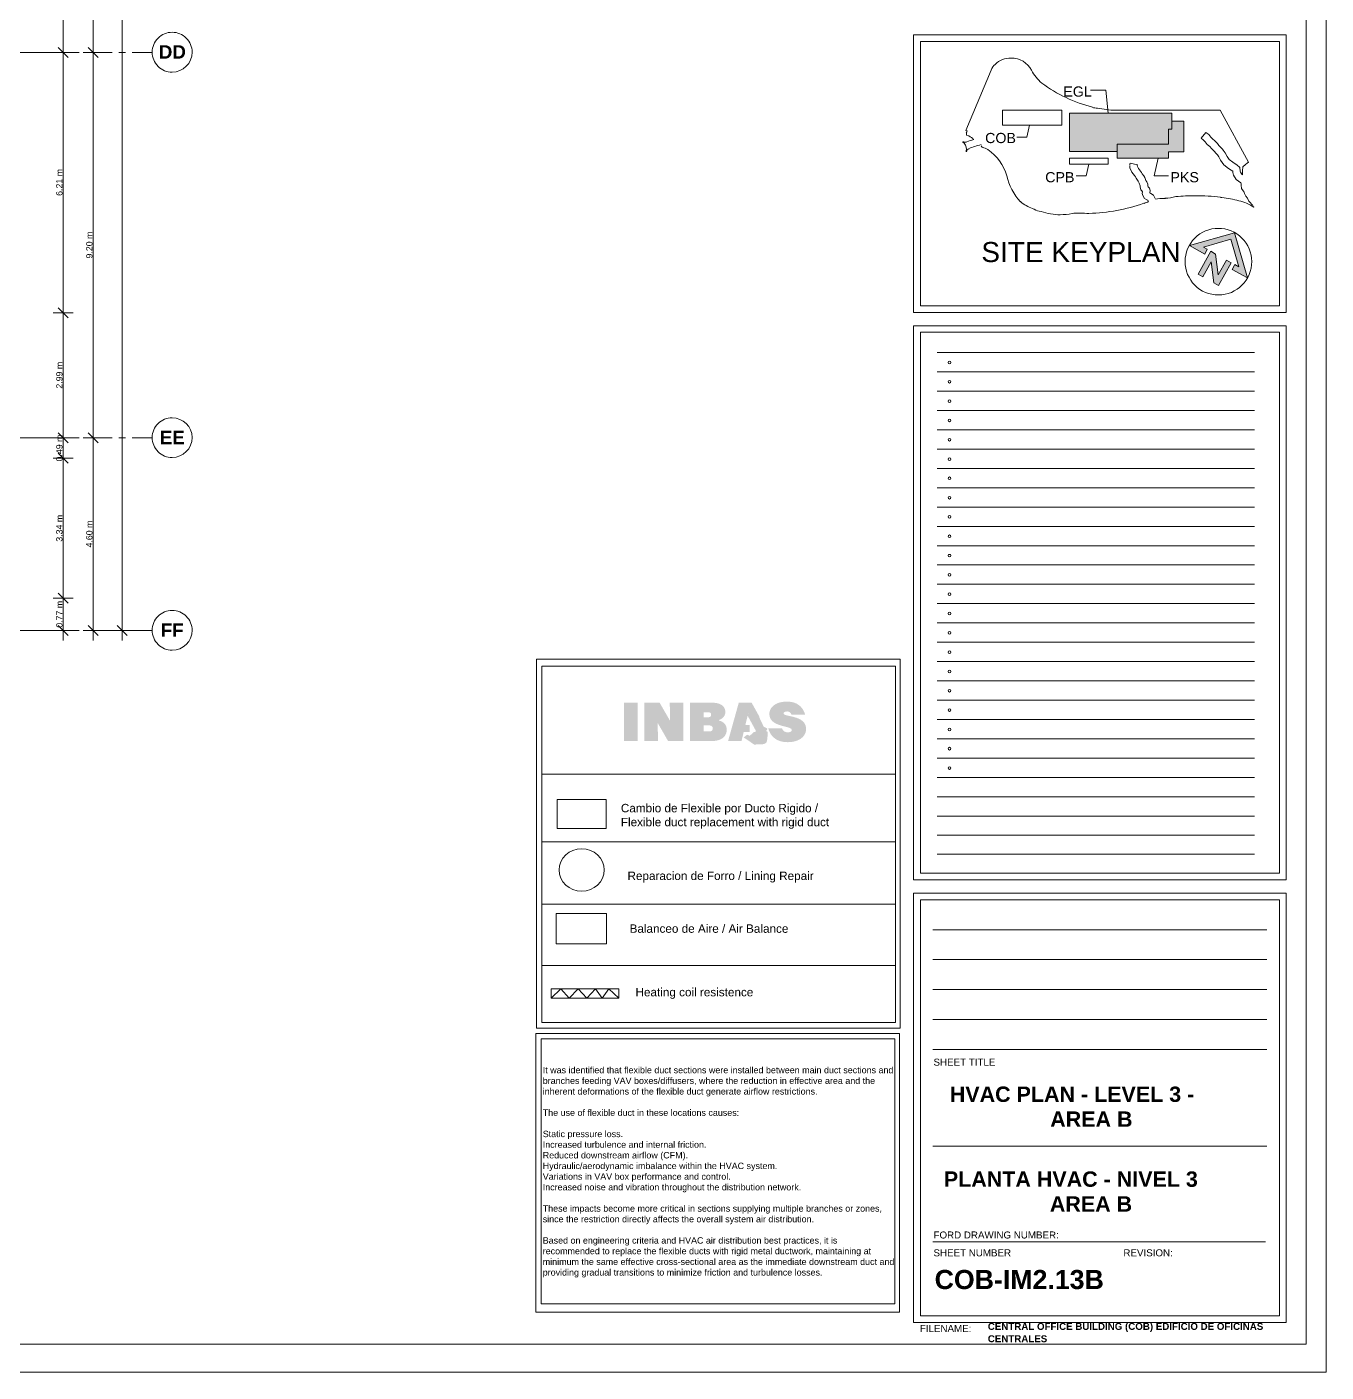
# Model space of a CAD drawing. Header units: metres. Extents: x -2 to 237, y -8 to 52.
# Drawn here: x 56.88 to 87.88, y -7.84 to 24.26 of the extents above; entities that cross this region are included whole.
import ezdxf

# ---------------------------------------------------------------- set-up
doc = ezdxf.new("R2010")
doc.units = ezdxf.units.M
for name, color, linetype, lineweight in [('HVAC - Ductos', 5, 'Continuous', 0), ('M-HVAC-DUCT', 7, 'Continuous', 5), ('PDF2_Text', 7, 'Continuous', 0), ('PDF4_Text', 7, 'Continuous', 0), ('pie de plano', 7, 'Continuous', 0)]:
    doc.layers.add(name, color=color, linetype=linetype, lineweight=lineweight)
doc.layers.add('PDF4_Geometry', color=7, linetype='Continuous', lineweight=0, true_color=0xaaaaaa)
doc.layers.add('PDF_Geometry', color=7, linetype='Continuous', lineweight=0, true_color=0xaaaaaa)
doc.styles.add('PDF Helvetica', font='')
doc.styles.add('PDF Helvetica Bold', font='')
doc.styles.get('PDF Helvetica').set_extended_font_data('Helvetica')
doc.styles.get('PDF Helvetica Bold').set_extended_font_data('Helvetica', bold=True)

# ---------------------------------------------------------------- blocks, each defined once
blk = doc.blocks.new('logo')
at = {"true_color": 0x201f1f}
h = blk.add_hatch(color=250, dxfattribs=at)
h.dxf.hatch_style = 1
h.paths.add_polyline_path([(396.78, 239.97), (396.78, 230.49), (423.31, 230.49), (423.31, 239.97)])
h.paths.add_polyline_path([(410.82, 253.81), (423.31, 261.01), (423.31, 271.62), (396.78, 271.62), (396.78, 262.16), (409.28, 262.34), (396.78, 255.14), (396.78, 244.52), (423.31, 244.52), (423.31, 253.99)])
h.paths.add_polyline_path([(423.31, 276.16), (423.31, 285.64), (423.31, 291.31), (423.31, 291.44), (423.3, 291.75), (423.28, 292.26), (423.26, 292.61), (423.22, 293.02), (423.08, 294.12), (423, 294.51), (422.96, 294.72), (422.89, 295.03), (422.77, 295.49), (422.67, 295.84), (422.55, 296.2), (422.44, 296.52), (422.33, 296.81), (422.2, 297.09), (422.06, 297.39), (421.9, 297.7), (421.78, 297.93), (421.59, 298.23), (421.47, 298.42), (421.39, 298.54), (421.3, 298.68), (421.17, 298.83), (421.02, 299.02), (420.74, 299.35), (420.62, 299.47), (420.42, 299.67), (420.08, 299.97), (419.97, 300.06), (419.71, 300.26), (419.49, 300.41), (419.1, 300.65), (418.83, 300.79), (418.63, 300.89), (418.36, 301.02), (418, 301.15), (417.45, 301.32), (417.19, 301.38), (416.83, 301.46), (415.97, 301.54), (415.61, 301.55), (415.33, 301.55), (414.93, 301.53), (414.55, 301.49), (414.1, 301.42), (413.69, 301.32), (413.28, 301.2), (412.85, 301.04), (412.54, 300.89), (412.24, 300.74), (411.83, 300.48), (411.49, 300.23), (411.23, 300), (410.94, 299.72), (410.66, 299.42), (410.39, 299.08), (410.13, 298.71), (409.9, 298.33), (409.64, 297.82), (409.37, 297.17), (409.1, 296.25), (408.73, 296.25), (408.66, 296.43), (408.55, 296.7), (408.43, 296.96), (408.34, 297.16), (408.23, 297.36), (408.1, 297.59), (408, 297.76), (407.9, 297.92), (407.81, 298.05), (407.66, 298.26), (407.57, 298.38), (407.48, 298.5), (407.21, 298.81), (407.08, 298.95), (406.89, 299.14), (406.77, 299.25), (406.65, 299.36), (406.53, 299.46), (406.34, 299.59), (406.2, 299.69), (406, 299.83), (405.83, 299.93), (405.65, 300.02), (405.46, 300.12), (405.29, 300.2), (405.08, 300.28), (404.93, 300.33), (404.59, 300.43), (404.35, 300.49), (404.1, 300.54), (403.9, 300.56), (403.59, 300.59), (403.33, 300.6), (403.07, 300.6), (402.85, 300.59), (402.61, 300.57), (402.37, 300.54), (402.15, 300.51), (401.96, 300.48), (401.74, 300.43), (401.55, 300.38), (401.21, 300.27), (400.97, 300.18), (400.73, 300.07), (400.56, 299.99), (400.38, 299.9), (399.99, 299.67), (399.57, 299.36), (399.11, 298.94), (398.97, 298.8), (398.85, 298.66), (398.66, 298.43), (398.52, 298.26), (398.41, 298.1), (398.23, 297.82), (398.13, 297.66), (397.88, 297.2), (397.78, 296.99), (397.68, 296.76), (397.47, 296.24), (397.38, 295.96), (397.31, 295.74), (397.14, 295.1), (397.06, 294.74), (396.96, 294.17), (396.89, 293.64), (396.85, 293.22), (396.81, 292.73), (396.79, 292.36), (396.78, 291.73), (396.78, 285.64), (396.78, 276.16)])
h.paths.add_polyline_path([(406.83, 285.64), (403.41, 285.64), (403.41, 288.79), (403.43, 289.09), (403.46, 289.33), (403.5, 289.59), (403.55, 289.75), (403.61, 289.9), (403.67, 290.04), (403.8, 290.23), (403.91, 290.36), (404.06, 290.49), (404.3, 290.61), (404.53, 290.69), (404.78, 290.74), (405.08, 290.75), (405.37, 290.75), (405.65, 290.71), (405.84, 290.65), (406.07, 290.55), (406.23, 290.44), (406.36, 290.32), (406.42, 290.24), (406.48, 290.18), (406.62, 289.93), (406.71, 289.7), (406.78, 289.36), (406.83, 288.98)], flags=16)
h.paths.add_polyline_path([(412.52, 285.64), (412.52, 289.65), (412.54, 290.03), (412.6, 290.35), (412.68, 290.6), (412.74, 290.79), (412.82, 290.95), (412.91, 291.1), (413.02, 291.26), (413.18, 291.44), (413.43, 291.6), (413.61, 291.7), (413.91, 291.82), (414.1, 291.85), (414.32, 291.89), (414.84, 291.89), (415.12, 291.84), (415.43, 291.77), (415.58, 291.7), (415.69, 291.67), (415.75, 291.62), (415.89, 291.53), (416.05, 291.39), (416.22, 291.21), (416.43, 290.86), (416.49, 290.7), (416.56, 290.46), (416.65, 289.99), (416.68, 289.63), (416.68, 285.64)], flags=16)
h.paths.add_polyline_path([(396.78, 318.2), (396.78, 309.9), (423.31, 302.5), (423.31, 311.79), (417.1, 313.29), (417.1, 317.43), (412.3, 317.43), (412.3, 314.45)])
h.paths.add_polyline_path([(404.95, 341.54), (404.82, 341.33), (404.71, 341.2), (404.56, 341.07), (404.45, 341), (404.37, 340.98), (404.24, 340.93), (404.05, 340.94), (403.85, 340.99), (403.7, 341.06), (403.56, 341.15), (403.44, 341.26), (403.31, 341.41), (403.18, 341.62), (403.07, 341.85), (403.01, 342.05), (402.96, 342.23), (402.92, 342.43), (402.88, 342.69), (402.86, 342.94), (402.84, 343.17), (402.84, 343.56), (402.86, 343.8), (402.89, 344.04), (402.94, 344.26), (403, 344.49), (403.08, 344.69), (403.15, 344.84), (403.24, 345), (403.35, 345.17), (403.49, 345.35), (403.61, 345.48), (403.77, 345.63), (403.92, 345.76), (404.07, 345.86), (404.24, 345.96), (404.5, 346.1), (404.76, 346.18), (404.93, 346.25), (404.93, 355.7), (404.77, 355.69), (404.53, 355.63), (404.24, 355.56), (403.96, 355.46), (403.72, 355.38), (403.46, 355.29), (403.1, 355.14), (402.78, 354.99), (402.51, 354.86), (402, 354.6), (401.76, 354.46), (401.58, 354.35), (401.45, 354.27), (401.26, 354.15), (401.05, 354.02), (400.8, 353.84), (400.6, 353.68), (400.39, 353.52), (400.09, 353.27), (399.83, 353.04), (399.48, 352.71), (399.31, 352.53), (399.12, 352.32), (398.96, 352.15), (398.82, 351.98), (398.6, 351.72), (398.36, 351.39), (398.22, 351.19), (398.01, 350.88), (397.85, 350.61), (397.75, 350.45), (397.58, 350.14), (397.39, 349.78), (397.23, 349.42), (397.09, 349.1), (396.89, 348.58), (396.72, 348.11), (396.6, 347.69), (396.52, 347.4), (396.44, 347.07), (396.36, 346.71), (396.23, 346.04), (396.15, 345.46), (396.11, 345.13), (396.06, 344.68), (396.05, 344.36), (396.03, 344.03), (396.02, 343.05), (396.02, 342.55), (396.03, 342.23), (396.07, 341.64), (396.11, 341.15), (396.19, 340.5), (396.29, 339.79), (396.41, 339.17), (396.52, 338.72), (396.58, 338.48), (396.64, 338.25), (396.74, 337.89), (396.93, 337.34), (397.05, 337.01), (397.23, 336.56), (397.48, 336.01), (397.96, 335.14), (398.1, 334.91), (398.28, 334.62), (398.55, 334.25), (398.94, 333.76), (399.39, 333.27), (399.99, 332.72), (400.52, 332.31), (400.85, 332.1), (401.2, 331.9), (401.54, 331.73), (401.95, 331.54), (402.25, 331.44), (402.73, 331.28), (403.09, 331.2), (403.74, 331.1), (404.1, 331.07), (404.76, 331.08), (405.3, 331.12), (405.72, 331.18), (406.08, 331.25), (406.37, 331.32), (406.62, 331.39), (406.87, 331.46), (407.11, 331.55), (407.43, 331.69), (407.67, 331.79), (407.93, 331.93), (408.13, 332.06), (408.28, 332.15), (408.49, 332.28), (408.68, 332.43), (408.85, 332.56), (409.02, 332.7), (409.18, 332.84), (409.43, 333.08), (409.59, 333.26), (409.82, 333.5), (410.04, 333.76), (410.13, 333.87), (410.2, 333.97), (410.29, 334.09), (410.41, 334.27), (410.52, 334.43), (410.64, 334.61), (410.76, 334.81), (410.98, 335.19), (411.15, 335.49), (411.34, 335.86), (411.42, 336.03), (411.56, 336.35), (411.64, 336.54), (411.79, 336.89), (411.86, 337.09), (411.95, 337.3), (412.05, 337.58), (412.13, 337.81), (412.26, 338.18), (412.57, 339.16), (412.86, 340.21), (412.99, 340.68), (413.14, 341.32), (413.27, 341.83), (413.38, 342.26), (413.53, 342.83), (413.7, 343.44), (413.92, 344.22), (414.04, 344.62), (414.19, 345.02), (414.32, 345.31), (414.48, 345.63), (414.63, 345.89), (414.8, 346.11), (414.96, 346.3), (415.18, 346.45), (415.38, 346.55), (415.55, 346.59), (415.75, 346.61), (415.98, 346.6), (416.15, 346.53), (416.33, 346.44), (416.52, 346.3), (416.66, 346.14), (416.78, 345.96), (416.89, 345.74), (417.01, 345.45), (417.1, 345.13), (417.17, 344.77), (417.2, 344.48), (417.23, 344.22), (417.23, 343.87), (417.23, 343.46), (417.2, 343.07), (417.14, 342.71), (417.06, 342.37), (416.97, 342.11), (416.87, 341.88), (416.79, 341.71), (416.63, 341.42), (416.42, 341.13), (416.26, 340.93), (416.14, 340.79), (416.02, 340.68), (415.95, 340.62), (415.74, 340.44), (415.53, 340.29), (415.33, 340.18), (415.15, 340.08), (414.98, 340), (414.87, 339.95), (414.69, 339.88), (414.55, 339.84), (414.4, 339.8), (414.4, 330.34), (414.69, 330.38), (414.93, 330.43), (415.3, 330.54), (415.51, 330.6), (415.74, 330.68), (416.29, 330.89), (416.82, 331.11), (417.19, 331.29), (417.75, 331.59), (418.07, 331.78), (418.38, 331.96), (418.75, 332.21), (419.04, 332.42), (419.39, 332.68), (419.59, 332.84), (420.02, 333.23), (420.35, 333.55), (420.54, 333.74), (420.83, 334.04), (421.16, 334.44), (421.55, 334.95), (421.69, 335.15), (421.79, 335.29), (421.98, 335.57), (422.08, 335.74), (422.27, 336.06), (422.43, 336.34), (422.55, 336.59), (422.7, 336.89), (422.85, 337.23), (422.96, 337.51), (423.06, 337.76), (423.18, 338.09), (423.38, 338.69), (423.46, 338.93), (423.59, 339.44), (423.69, 339.89), (423.8, 340.46), (423.87, 340.91), (423.94, 341.39), (424.02, 342.23), (424.07, 343.07), (424.08, 343.83), (424.07, 344.57), (424.03, 345.22), (423.99, 345.8), (423.96, 346.07), (423.87, 346.83), (423.75, 347.53), (423.64, 348.05), (423.54, 348.49), (423.41, 348.99), (423.29, 349.39), (423.14, 349.83), (423.04, 350.12), (422.94, 350.39), (422.84, 350.64), (422.63, 351.09), (422.51, 351.34), (422.4, 351.55), (422.32, 351.7), (422.24, 351.85), (422.12, 352.07), (422.06, 352.17), (421.99, 352.28), (421.89, 352.44), (421.81, 352.56), (421.71, 352.71), (421.61, 352.85), (421.5, 352.99), (421.4, 353.13), (421.27, 353.29), (421.19, 353.4), (420.9, 353.73), (420.81, 353.84), (420.67, 353.98), (420.48, 354.16), (420.12, 354.5), (419.94, 354.65), (419.79, 354.77), (419.6, 354.91), (419.31, 355.12), (419.04, 355.3), (418.82, 355.43), (418.53, 355.59), (418.26, 355.73), (418.03, 355.84), (417.82, 355.92), (417.41, 356.08), (417.09, 356.18), (416.82, 356.25), (416.58, 356.31), (416.27, 356.37), (415.99, 356.41), (415.66, 356.44), (415.35, 356.47), (414.78, 356.48), (414.3, 356.45), (413.83, 356.4), (413.6, 356.38), (413.37, 356.33), (413.15, 356.28), (412.91, 356.23), (412.64, 356.15), (412.32, 356.04), (412.07, 355.94), (411.81, 355.82), (411.56, 355.7), (411.29, 355.55), (411.09, 355.42), (410.75, 355.21), (410.56, 355.06), (410.4, 354.93), (410.08, 354.65), (409.79, 354.37), (409.22, 353.71), (408.93, 353.32), (408.52, 352.69), (408.25, 352.21), (408.06, 351.86), (407.74, 351.17), (407.52, 350.62), (407.21, 349.79), (407, 349.13), (406.81, 348.52), (406.68, 348.04), (406.53, 347.49), (406.41, 346.95), (406.23, 346.18), (406.05, 345.38), (405.88, 344.64), (405.61, 343.44), (405.43, 342.77), (405.3, 342.36), (405.13, 341.89)])
at = {"true_color": 0xf58820}
h = blk.add_hatch(color=30, dxfattribs=at)
h.dxf.hatch_style = 1
h.paths.add_polyline_path([(396.78, 318.79), (396.78, 318.2), (405.73, 316.04), (416.2, 321.73), (416.32, 321.63), (416.42, 321.58), (416.56, 321.52), (416.74, 321.46), (416.89, 321.43), (417.02, 321.43), (417.03, 320.31), (418.48, 318.87), (419.68, 317.37), (418.91, 315.71), (420.84, 313.28), (425.75, 320.64), (425.68, 322.09), (425.62, 323.31), (425.55, 324.6), (425.51, 325.59), (425.51, 326.26), (425.46, 326.72), (425.38, 327.19), (425.29, 327.51), (425.2, 327.77), (425.07, 328.04), (424.93, 328.27), (424.74, 328.53), (424.54, 328.75), (424.37, 328.89), (424.16, 329.04), (424, 329.13), (423.7, 329.26), (423.4, 329.35), (423.01, 329.44), (422.62, 329.5), (422.09, 329.58), (421.65, 329.64), (419.76, 329.83), (418.43, 329.9), (417.37, 329.95), (416.94, 329.95), (416.9, 329.9), (416.85, 329.82), (416.78, 329.68), (416.72, 329.54), (416.69, 329.4), (416.67, 329.21), (416.67, 329.01), (416.67, 328.85), (416.4, 328.87), (416.13, 328.89), (416.05, 329), (415.96, 329.11), (415.88, 329.19), (415.8, 329.27), (415.68, 329.35), (415.55, 329.44), (415.4, 329.5), (415.27, 329.54), (415.08, 329.56), (414.88, 329.56), (414.66, 329.52), (414.54, 329.49), (413.4, 327.17), (407.06, 324.18), (406.81, 324.19), (406.53, 324.22)])
blk = doc.blocks.new('heat')
at = {"layer": 'M-HVAC-DUCT', "color": 30, "lineweight": 9, "true_color": 0xf26722}
for p, q in [((169.574, 2.344), (169.802, 2.567)), ((169.802, 2.567), (170.002, 2.344)), ((170.002, 2.344), (170.215, 2.567)), ((170.215, 2.567), (170.424, 2.344)), ((170.424, 2.344), (170.633, 2.567)), ((170.633, 2.567), (170.788, 2.344)), ((170.788, 2.344), (170.949, 2.567)), ((170.949, 2.567), (171.186, 2.344))]:
    blk.add_line(p, q, dxfattribs=at)
blk.add_lwpolyline([(169.574, 2.567), (171.186, 2.567), (171.186, 2.344), (169.574, 2.344)], close=True, dxfattribs=at)

msp = doc.modelspace()

# ---------------------------------------------------------------- hatches: boundary and pattern name
at = {"lineweight": 0, "transparency": 33554559}
for points in [[(84.122, 21.82), (84.2, 21.82), (84.2, 22.2), (81.754, 22.2), (81.754, 21.284), (82.895, 21.284), (82.895, 21.458), (84.122, 21.458)], [(82.895, 21.123), (84.122, 21.123), (84.122, 21.275), (84.489, 21.275), (84.489, 22.012), (84.201, 22.012), (84.201, 21.82), (84.122, 21.82), (84.122, 21.458), (82.895, 21.458)]]:
    msp.add_hatch(color=256, dxfattribs=at).paths.add_polyline_path(points)
h = msp.add_hatch(color=256, dxfattribs=at)
h.paths.add_polyline_path([(85.699, 19.332), (85.699, 19.346), (85.681, 19.346), (85.662, 19.341), (85.648, 19.337), (85.63, 19.332), (85.617, 19.327), (85.598, 19.323), (85.584, 19.318), (85.566, 19.314), (85.552, 19.309), (85.534, 19.304), (85.52, 19.3), (85.502, 19.295), (85.488, 19.291), (85.469, 19.286), (85.456, 19.282), (85.438, 19.277), (85.424, 19.272), (85.405, 19.268), (85.392, 19.263), (85.374, 19.259), (85.36, 19.254), (85.341, 19.25), (85.328, 19.245), (85.309, 19.24), (85.295, 19.236), (85.277, 19.231), (85.264, 19.227), (85.245, 19.222), (85.231, 19.217), (85.213, 19.213), (85.199, 19.208), (85.181, 19.204), (85.167, 19.199), (85.149, 19.195), (85.135, 19.19), (85.117, 19.185), (85.103, 19.181), (85.085, 19.176), (85.071, 19.172), (85.053, 19.167), (85.039, 19.162), (85.021, 19.158), (85.007, 19.153), (84.988, 19.149), (84.975, 19.144), (84.957, 19.139), (84.943, 19.135), (84.924, 19.13), (84.911, 19.126), (84.892, 19.121), (84.879, 19.117), (84.86, 19.112), (84.846, 19.107), (84.828, 19.103), (84.814, 19.098), (84.796, 19.094), (84.782, 19.089), (84.764, 19.085), (84.75, 19.08), (84.732, 19.075), (84.718, 19.071), (84.7, 19.066), (84.686, 19.062), (84.668, 19.057), (84.654, 19.052), (84.617, 19.043), (84.654, 19.025), (84.659, 19.02), (84.686, 19.007), (84.691, 19.002), (84.727, 18.984), (84.732, 18.979), (84.759, 18.965), (84.764, 18.961), (84.801, 18.943), (84.805, 18.938), (84.833, 18.924), (84.837, 18.92), (84.874, 18.901), (84.879, 18.897), (84.906, 18.883), (84.911, 18.878), (84.947, 18.86), (84.952, 18.855), (84.988, 18.837), (84.988, 18.846), (85.044, 18.956), (85.039, 18.961), (85.002, 18.979), (84.998, 18.984), (84.952, 19.007), (84.97, 19.011), (84.984, 19.016), (85.002, 19.02), (85.016, 19.025), (85.034, 19.03), (85.048, 19.034), (85.067, 19.039), (85.08, 19.043), (85.098, 19.048), (85.112, 19.052), (85.131, 19.057), (85.144, 19.062), (85.163, 19.066), (85.177, 19.071), (85.195, 19.075), (85.208, 19.08), (85.227, 19.085), (85.241, 19.089), (85.259, 19.094), (85.272, 19.098), (85.291, 19.103), (85.305, 19.107), (85.323, 19.112), (85.337, 19.117), (85.355, 19.121), (85.369, 19.126), (85.387, 19.13), (85.401, 19.135), (85.419, 19.139), (85.433, 19.144), (85.451, 19.149), (85.465, 19.153), (85.484, 19.158), (85.497, 19.162), (85.515, 19.167), (85.529, 19.172), (85.548, 19.176), (85.561, 19.181), (85.579, 19.185), (85.594, 19.19), (85.612, 19.19), (85.612, 19.176), (85.617, 19.176), (85.617, 19.162), (85.621, 19.162), (85.621, 19.144), (85.625, 19.144), (85.625, 19.13), (85.63, 19.13), (85.63, 19.112), (85.635, 19.112), (85.635, 19.098), (85.639, 19.098), (85.639, 19.08), (85.644, 19.08), (85.644, 19.066), (85.648, 19.066), (85.648, 19.048), (85.653, 19.048), (85.653, 19.034), (85.658, 19.034), (85.658, 19.016), (85.662, 19.016), (85.662, 19.002), (85.666, 19.002), (85.666, 18.984), (85.671, 18.984), (85.671, 18.97), (85.676, 18.97), (85.676, 18.952), (85.681, 18.952), (85.681, 18.938), (85.685, 18.938), (85.685, 18.92), (85.689, 18.92), (85.689, 18.906), (85.694, 18.906), (85.694, 18.888), (85.699, 18.888), (85.699, 18.874), (85.704, 18.874), (85.704, 18.855), (85.708, 18.855), (85.708, 18.842), (85.712, 18.842), (85.712, 18.823), (85.717, 18.823), (85.717, 18.81), (85.722, 18.81), (85.722, 18.791), (85.727, 18.791), (85.727, 18.778), (85.731, 18.778), (85.731, 18.759), (85.735, 18.759), (85.735, 18.746), (85.74, 18.746), (85.74, 18.727), (85.745, 18.727), (85.745, 18.713), (85.749, 18.713), (85.749, 18.695), (85.753, 18.695), (85.753, 18.681), (85.758, 18.681), (85.758, 18.663), (85.763, 18.663), (85.763, 18.649), (85.768, 18.649), (85.768, 18.631), (85.772, 18.631), (85.772, 18.617), (85.776, 18.617), (85.776, 18.599), (85.781, 18.599), (85.781, 18.585), (85.786, 18.585), (85.786, 18.567), (85.791, 18.567), (85.791, 18.553), (85.795, 18.553), (85.791, 18.539), (85.791, 18.544), (85.763, 18.558), (85.758, 18.562), (85.731, 18.576), (85.727, 18.581), (85.708, 18.59), (85.699, 18.59), (85.694, 18.585), (85.671, 18.539), (85.666, 18.535), (85.639, 18.48), (85.635, 18.475), (85.681, 18.452), (85.685, 18.448), (85.722, 18.429), (85.727, 18.425), (85.772, 18.402), (85.776, 18.397), (85.814, 18.379), (85.818, 18.374), (85.863, 18.351), (85.868, 18.347), (85.905, 18.329), (85.909, 18.324), (85.955, 18.301), (85.96, 18.297), (85.996, 18.278), (86.001, 18.274), (86.001, 18.287), (85.996, 18.287), (85.996, 18.306), (85.992, 18.306), (85.992, 18.319), (85.988, 18.319), (85.988, 18.338), (85.983, 18.338), (85.983, 18.351), (85.978, 18.351), (85.978, 18.37), (85.973, 18.37), (85.973, 18.384), (85.969, 18.384), (85.969, 18.402), (85.965, 18.402), (85.965, 18.416), (85.96, 18.416), (85.96, 18.434), (85.955, 18.434), (85.955, 18.448), (85.95, 18.448), (85.95, 18.466), (85.946, 18.466), (85.946, 18.48), (85.942, 18.48), (85.942, 18.498), (85.937, 18.498), (85.937, 18.512), (85.932, 18.512), (85.932, 18.53), (85.928, 18.53), (85.928, 18.544), (85.923, 18.544), (85.923, 18.562), (85.919, 18.562), (85.919, 18.576), (85.914, 18.576), (85.914, 18.594), (85.909, 18.594), (85.909, 18.608), (85.905, 18.608), (85.905, 18.626), (85.901, 18.626), (85.901, 18.64), (85.896, 18.64), (85.896, 18.658), (85.891, 18.658), (85.891, 18.672), (85.886, 18.672), (85.886, 18.691), (85.882, 18.691), (85.882, 18.704), (85.878, 18.704), (85.878, 18.723), (85.873, 18.723), (85.873, 18.736), (85.868, 18.736), (85.868, 18.755), (85.863, 18.755), (85.863, 18.768), (85.859, 18.768), (85.859, 18.787), (85.855, 18.787), (85.855, 18.801), (85.85, 18.801), (85.85, 18.819), (85.845, 18.819), (85.845, 18.833), (85.841, 18.833), (85.841, 18.851), (85.836, 18.851), (85.836, 18.865), (85.832, 18.865), (85.832, 18.883), (85.827, 18.883), (85.827, 18.897), (85.822, 18.897), (85.822, 18.915), (85.818, 18.915), (85.818, 18.929), (85.814, 18.929), (85.814, 18.947), (85.809, 18.947), (85.809, 18.961), (85.804, 18.961), (85.804, 18.979), (85.799, 18.979), (85.799, 18.993), (85.795, 18.993), (85.795, 19.011), (85.791, 19.011), (85.791, 19.025), (85.786, 19.025), (85.786, 19.043), (85.781, 19.043), (85.781, 19.057), (85.776, 19.057), (85.776, 19.075), (85.772, 19.075), (85.772, 19.089), (85.768, 19.089), (85.768, 19.107), (85.763, 19.107), (85.763, 19.121), (85.758, 19.121), (85.758, 19.139), (85.753, 19.139), (85.753, 19.153), (85.749, 19.153), (85.749, 19.172), (85.745, 19.172), (85.745, 19.185), (85.74, 19.185), (85.74, 19.204), (85.735, 19.204), (85.735, 19.217), (85.731, 19.217), (85.731, 19.236), (85.727, 19.236), (85.727, 19.25), (85.722, 19.25), (85.722, 19.268), (85.717, 19.268), (85.717, 19.282), (85.712, 19.282), (85.712, 19.3), (85.708, 19.3), (85.708, 19.314), (85.704, 19.314), (85.704, 19.332)])
h.paths.add_polyline_path([(85.318, 18.09), (85.318, 18.095), (85.337, 18.132), (85.341, 18.136), (85.36, 18.173), (85.364, 18.177), (85.382, 18.214), (85.387, 18.219), (85.405, 18.255), (85.41, 18.26), (85.428, 18.297), (85.433, 18.301), (85.451, 18.338), (85.456, 18.342), (85.474, 18.379), (85.479, 18.384), (85.497, 18.42), (85.502, 18.425), (85.52, 18.461), (85.525, 18.466), (85.543, 18.503), (85.548, 18.507), (85.566, 18.544), (85.571, 18.549), (85.589, 18.585), (85.594, 18.59), (85.617, 18.636), (85.612, 18.64), (85.584, 18.654), (85.579, 18.658), (85.543, 18.677), (85.538, 18.681), (85.511, 18.695), (85.502, 18.695), (85.497, 18.691), (85.484, 18.663), (85.479, 18.658), (85.461, 18.622), (85.456, 18.617), (85.438, 18.581), (85.433, 18.576), (85.415, 18.539), (85.41, 18.535), (85.396, 18.507), (85.392, 18.503), (85.374, 18.466), (85.369, 18.461), (85.351, 18.425), (85.346, 18.42), (85.328, 18.384), (85.323, 18.379), (85.309, 18.351), (85.305, 18.347), (85.305, 18.384), (85.3, 18.384), (85.3, 18.42), (85.295, 18.42), (85.295, 18.457), (85.291, 18.457), (85.291, 18.498), (85.287, 18.498), (85.287, 18.535), (85.282, 18.535), (85.282, 18.571), (85.277, 18.571), (85.277, 18.613), (85.272, 18.613), (85.272, 18.649), (85.268, 18.649), (85.268, 18.686), (85.264, 18.686), (85.264, 18.727), (85.259, 18.727), (85.259, 18.764), (85.254, 18.764), (85.254, 18.801), (85.25, 18.801), (85.25, 18.837), (85.241, 18.846), (85.222, 18.855), (85.218, 18.86), (85.19, 18.874), (85.185, 18.878), (85.158, 18.892), (85.154, 18.897), (85.135, 18.906), (85.126, 18.906), (85.121, 18.901), (85.103, 18.865), (85.098, 18.86), (85.08, 18.823), (85.076, 18.819), (85.053, 18.773), (85.048, 18.768), (85.03, 18.732), (85.025, 18.727), (85.002, 18.681), (84.998, 18.677), (84.979, 18.64), (84.975, 18.636), (84.952, 18.59), (84.947, 18.585), (84.929, 18.549), (84.924, 18.544), (84.901, 18.498), (84.897, 18.493), (84.879, 18.457), (84.874, 18.452), (84.851, 18.406), (84.846, 18.402), (84.828, 18.365), (84.824, 18.361), (84.86, 18.342), (84.865, 18.338), (84.901, 18.319), (84.906, 18.315), (84.943, 18.297), (84.943, 18.301), (84.961, 18.338), (84.966, 18.342), (84.984, 18.379), (84.988, 18.384), (85.011, 18.429), (85.016, 18.434), (85.034, 18.471), (85.039, 18.475), (85.057, 18.512), (85.062, 18.516), (85.085, 18.562), (85.089, 18.567), (85.108, 18.603), (85.112, 18.608), (85.131, 18.645), (85.135, 18.649), (85.14, 18.649), (85.14, 18.617), (85.144, 18.617), (85.144, 18.581), (85.149, 18.581), (85.149, 18.544), (85.154, 18.544), (85.154, 18.507), (85.158, 18.507), (85.158, 18.475), (85.163, 18.475), (85.163, 18.439), (85.167, 18.439), (85.167, 18.402), (85.172, 18.402), (85.172, 18.365), (85.177, 18.365), (85.177, 18.329), (85.181, 18.329), (85.181, 18.297), (85.185, 18.297), (85.185, 18.26), (85.19, 18.26), (85.19, 18.223), (85.195, 18.223), (85.195, 18.187), (85.199, 18.187), (85.199, 18.15), (85.208, 18.15), (85.236, 18.136), (85.241, 18.132), (85.277, 18.113), (85.282, 18.109)])

# ---------------------------------------------------------------- linework, layer by layer
at = {"lineweight": 0}
for points in [[(87.403, -7.177), (87.403, 51.325)], [(79.889, 23.226), (79.284, 21.788), (79.316, 21.774)], [(82.258, 22.75), (82.625, 22.75), (82.679, 22.2)], [(81.575, 22.273), (80.16, 22.273), (81.575, 22.273)], [(82.895, 21.284), (81.754, 21.284), (81.754, 22.2), (84.201, 22.2), (84.201, 21.82), (84.122, 21.82), (84.122, 21.458), (82.895, 21.458), (82.895, 21.123), (84.122, 21.123), (84.122, 21.275), (84.489, 21.275), (84.489, 22.012), (84.201, 22.012)], [(86.152, 19.95), (86.12, 20.01), (86.106, 20.024), (86.065, 20.065), (86.033, 20.097), (86.001, 20.17), (85.965, 20.221), (85.932, 20.28), (85.928, 20.312), (85.901, 20.349), (85.863, 20.404), (85.855, 20.482), (85.855, 20.519), (85.845, 20.537), (85.731, 20.619), (85.671, 20.72), (85.658, 20.78), (85.653, 20.816), (85.612, 20.839), (85.552, 20.881), (85.438, 20.963), (85.364, 21.078), (85.323, 21.16), (85.287, 21.206), (85.272, 21.224), (85.19, 21.307), (85.149, 21.357), (85.103, 21.407), (85.044, 21.453), (84.993, 21.513), (84.957, 21.554), (84.897, 21.6), (85.007, 21.742), (85.08, 21.687), (85.131, 21.627), (85.167, 21.586), (85.222, 21.54), (85.287, 21.476), (85.323, 21.43), (85.405, 21.343), (85.428, 21.316), (85.474, 21.256), (85.52, 21.165), (85.571, 21.091), (85.658, 21.027), (85.708, 20.991), (85.749, 20.968), (85.818, 20.903), (85.832, 20.812), (85.841, 20.789), (85.868, 20.743), (85.886, 20.729), (85.882, 20.78), (85.882, 20.826), (85.896, 20.917), (85.955, 20.972), (85.996, 21.004), (86.029, 21.032), (85.355, 22.269), (82.743, 22.273), (82.423, 22.315)], [(80.498, 21.627), (80.737, 21.627), (80.805, 21.911)], [(79.303, 21.673), (79.353, 21.655), (79.39, 21.637), (79.422, 21.618), (79.454, 21.591), (79.463, 21.572)], [(79.651, 21.421), (79.669, 21.398), (79.679, 21.38)], [(81.914, 20.702), (82.152, 20.702), (82.217, 20.981)], [(83.197, 20.963), (83.201, 20.986), (83.206, 21.004), (83.38, 20.963), (83.376, 20.94), (83.403, 20.881), (83.449, 20.816), (83.477, 20.78), (83.495, 20.752), (83.531, 20.702), (83.559, 20.661), (83.577, 20.596), (83.6, 20.56), (83.628, 20.505), (83.623, 20.454), (83.637, 20.441), (83.664, 20.413), (83.682, 20.354), (83.678, 20.299), (83.701, 20.285), (83.765, 20.239), (83.802, 20.161)], [(83.637, 20.079), (83.633, 20.102), (83.623, 20.12), (83.605, 20.134), (83.546, 20.166), (83.508, 20.235), (83.495, 20.285), (83.5, 20.326), (83.485, 20.345), (83.459, 20.372), (83.44, 20.441), (83.444, 20.468), (83.417, 20.528), (83.394, 20.578), (83.38, 20.601), (83.349, 20.651), (83.33, 20.679), (83.307, 20.711), (83.243, 20.793), (83.201, 20.894), (83.197, 20.954)], [(84.122, 20.702), (83.774, 20.702), (83.871, 21.123)], [(85.36, 20.189), (85.396, 20.184)], [(78.409, 16.972), (86.469, 16.972)], [(78.597, 16.487), (86.17, 16.487)], [(78.597, 16.024), (86.17, 16.024)], [(78.597, 15.566), (86.17, 15.566)], [(78.597, 15.103), (86.17, 15.103)], [(78.597, 14.645), (86.17, 14.645)], [(78.597, 14.182), (86.17, 14.182)], [(78.597, 13.724), (86.17, 13.724)], [(78.597, 13.261), (86.17, 13.261)], [(78.597, 12.799), (86.17, 12.799)], [(78.597, 12.34), (86.17, 12.34)], [(78.597, 11.878), (86.17, 11.878)], [(78.597, 11.419), (86.17, 11.419)], [(78.597, 10.957), (86.17, 10.957)], [(78.597, 10.499), (86.17, 10.499)], [(78.597, 10.036), (86.17, 10.036)], [(78.597, 9.573), (86.17, 9.573)], [(78.597, 9.115), (86.17, 9.115)], [(78.597, 8.652), (86.17, 8.652)], [(78.597, 8.194), (86.17, 8.194)], [(78.597, 7.731), (86.17, 7.731)], [(78.597, 7.269), (86.17, 7.269)], [(78.597, 6.81), (86.17, 6.81)], [(78.597, 6.348), (86.17, 6.348)], [(78.597, 5.889), (86.17, 5.889)], [(78.597, 5.427), (86.17, 5.427)], [(78.597, 4.969), (86.17, 4.969)], [(78.597, 4.515), (86.17, 4.515)], [(78.496, 2.714), (86.469, 2.714)], [(78.496, 2), (86.469, 2)], [(78.496, 1.285), (86.469, 1.285)], [(78.496, 0.57), (86.469, 0.57)], [(78.496, -0.14), (86.469, -0.14)], [(86.469, -2.454), (78.496, -2.454)], [(78.496, -4.731), (86.431, -4.731)]]:
    msp.add_lwpolyline(points, dxfattribs=at)
for points in [[(78.038, 17.444), (78.038, 24.065), (86.927, 24.065), (86.927, 17.444)], [(78.199, 17.605), (78.199, 23.909), (86.766, 23.909), (86.766, 17.605)], [(81.575, 21.911), (80.16, 21.911), (80.16, 22.273), (80.16, 21.911), (81.575, 21.911), (81.575, 22.273)], [(80.16, 22.273), (80.16, 21.911), (81.575, 21.911), (81.575, 22.273)], [(84.201, 22.2), (81.754, 22.2), (81.754, 21.284), (82.895, 21.284), (82.895, 21.458), (84.122, 21.458), (84.122, 21.82), (84.201, 21.82)], [(82.895, 21.123), (84.122, 21.123), (84.122, 21.275), (84.489, 21.275), (84.489, 22.012), (84.201, 22.012), (84.201, 21.82), (84.122, 21.82), (84.122, 21.458), (82.895, 21.458)], [(81.754, 21.123), (81.754, 20.981), (82.679, 20.981), (82.679, 21.123)], [(82.679, 21.123), (81.754, 21.123), (81.754, 20.981), (82.679, 20.981)], [(85.694, 19.346), (84.617, 19.039), (84.984, 18.833), (85.044, 18.952), (84.952, 19.002), (85.607, 19.19), (85.795, 18.535), (85.699, 18.59), (85.635, 18.471), (86.001, 18.269)], [(85.635, 18.471), (86.001, 18.269), (85.694, 19.346), (84.617, 19.039), (84.984, 18.833), (85.044, 18.952), (84.952, 19.002), (85.607, 19.19), (85.795, 18.535), (85.699, 18.59)], [(84.938, 18.292), (85.135, 18.649), (85.199, 18.15), (85.314, 18.086), (85.617, 18.631), (85.502, 18.695), (85.305, 18.342), (85.245, 18.837), (85.126, 18.906), (84.824, 18.356)], [(84.938, 18.292), (85.135, 18.649), (85.199, 18.15), (85.314, 18.086), (85.617, 18.631), (85.502, 18.695), (85.305, 18.342), (85.245, 18.837), (85.126, 18.906), (84.824, 18.356)], [(78.038, 17.128), (78.038, 3.906), (86.927, 3.906), (86.927, 17.128)], [(78.199, 4.061), (86.766, 4.061), (86.766, 16.972), (78.199, 16.972)], [(78.038, -6.66), (86.927, -6.66), (86.927, 3.589), (78.038, 3.589)], [(78.199, -6.499), (86.766, -6.499), (86.766, 3.429), (78.199, 3.429)]]:
    msp.add_lwpolyline(points, close=True, dxfattribs=at)
for points in [[(80.365, 23.515, -0.282943), (80.851, 23.222, 0.10724), (81.099, 22.919, 0.098705), (82.308, 22.342)], [(80.585, 20.083, -0.123798), (80.26, 20.706, 0.178678), (79.811, 21.33, 0.096591), (79.679, 21.385)], [(80.911, 19.905, 0.104662), (81.081, 19.854, 0.084029), (81.539, 19.776, 0.048808), (81.818, 19.804)], [(86.157, 19.955, 0.083673), (85.799, 20.111, 0.017957), (85.396, 20.189)]]:
    msp.add_lwpolyline(points, format="xyb", dxfattribs=at)
msp.add_lwpolyline([(85.309, 19.451, 0.416379), (84.517, 18.658, 0.415159), (85.309, 17.861, 0.413758), (86.106, 18.658, 0.414963)], format="xyb", close=True, dxfattribs=at)
for centre, radius, start, end in [((79.065, 21.332), 0.233, 0.5418, 52.6542), ((80.207, 19.183), 2.334, 103.8954, 111.3361), ((84.751, 15.153), 5.077, 83.1116, 89.8508), ((81.173, 20.789), 0.912, 230.254, 250.8467), ((82.131, 23.949), 4.142, 271.2461, 289.7579), ((84.597, 17.494), 2.764, 110.2172, 112.5601)]:
    msp.add_arc(centre, radius, start, end, dxfattribs=at)
for points in [[(79.986, 23.364), (80.086, 23.465), (80.224, 23.515), (80.365, 23.515)], [(79.889, 23.226), (79.907, 23.281), (79.944, 23.327), (79.986, 23.364)], [(82.418, 22.315), (82.382, 22.319), (82.345, 22.328), (82.304, 22.337)], [(79.271, 21.504), (79.252, 21.504), (79.229, 21.513), (79.211, 21.522)], [(79.312, 21.513), (79.298, 21.508), (79.284, 21.504), (79.271, 21.504)], [(79.294, 21.728), (79.303, 21.746), (79.312, 21.76), (79.316, 21.779)], [(79.298, 21.719), (79.298, 21.724), (79.298, 21.724), (79.298, 21.724)], [(79.303, 21.678), (79.298, 21.691), (79.298, 21.705), (79.298, 21.719)], [(79.312, 21.513), (79.362, 21.536), (79.417, 21.554), (79.472, 21.572)], [(79.298, 21.334), (79.298, 21.316), (79.294, 21.298), (79.289, 21.279)], [(79.298, 21.279), (79.303, 21.311), (79.326, 21.339), (79.362, 21.352)], [(84.296, 20.207), (84.448, 20.225), (84.604, 20.23), (84.764, 20.23)], [(80.911, 19.905), (80.897, 19.914), (80.884, 19.918), (80.874, 19.928)], [(83.807, 20.147), (83.875, 20.161), (83.953, 20.166), (84.027, 20.166)], [(84.027, 20.166), (84.049, 20.166), (84.049, 20.166), (84.035, 20.166)], [(84.296, 20.207), (84.209, 20.184), (84.122, 20.175), (84.035, 20.17)], [(81.818, 19.808), (81.873, 19.813), (81.933, 19.813), (82.006, 19.813)], [(82.006, 19.813), (82.079, 19.813), (82.152, 19.813), (82.221, 19.804)], [(78.863, 16.249), (78.863, 16.267), (78.877, 16.281), (78.895, 16.281)], [(78.895, 16.216), (78.877, 16.216), (78.863, 16.235), (78.863, 16.249)], [(78.895, 16.281), (78.909, 16.281), (78.927, 16.267), (78.927, 16.249)], [(78.927, 16.249), (78.927, 16.235), (78.909, 16.216), (78.895, 16.216)], [(78.863, 15.79), (78.863, 15.809), (78.877, 15.822), (78.895, 15.822)], [(78.895, 15.758), (78.877, 15.758), (78.863, 15.777), (78.863, 15.79)], [(78.895, 15.822), (78.909, 15.822), (78.927, 15.809), (78.927, 15.79)], [(78.927, 15.79), (78.927, 15.777), (78.909, 15.758), (78.895, 15.758)], [(78.863, 15.328), (78.863, 15.346), (78.877, 15.36), (78.895, 15.36)], [(78.895, 15.296), (78.877, 15.296), (78.863, 15.314), (78.863, 15.328)], [(78.895, 15.36), (78.909, 15.36), (78.927, 15.346), (78.927, 15.328)], [(78.927, 15.328), (78.927, 15.314), (78.909, 15.296), (78.895, 15.296)], [(78.863, 14.869), (78.863, 14.888), (78.877, 14.897), (78.895, 14.897)], [(78.895, 14.837), (78.877, 14.837), (78.863, 14.851), (78.863, 14.869)], [(78.895, 14.897), (78.909, 14.897), (78.927, 14.888), (78.927, 14.869)], [(78.927, 14.869), (78.927, 14.851), (78.909, 14.837), (78.895, 14.837)], [(78.863, 14.407), (78.863, 14.425), (78.877, 14.439), (78.895, 14.439)], [(78.895, 14.375), (78.877, 14.375), (78.863, 14.393), (78.863, 14.407)], [(78.895, 14.439), (78.909, 14.439), (78.927, 14.425), (78.927, 14.407)], [(78.927, 14.407), (78.927, 14.393), (78.909, 14.375), (78.895, 14.375)], [(78.863, 13.944), (78.863, 13.962), (78.877, 13.976), (78.895, 13.976)], [(78.895, 13.912), (78.877, 13.912), (78.863, 13.93), (78.863, 13.944)], [(78.895, 13.976), (78.909, 13.976), (78.927, 13.962), (78.927, 13.944)], [(78.927, 13.944), (78.927, 13.93), (78.909, 13.912), (78.895, 13.912)], [(78.863, 13.486), (78.863, 13.504), (78.877, 13.518), (78.895, 13.518)], [(78.895, 13.454), (78.877, 13.454), (78.863, 13.472), (78.863, 13.486)], [(78.895, 13.518), (78.909, 13.518), (78.927, 13.504), (78.927, 13.486)], [(78.927, 13.486), (78.927, 13.472), (78.909, 13.454), (78.895, 13.454)], [(78.863, 13.023), (78.863, 13.041), (78.877, 13.055), (78.895, 13.055)], [(78.895, 12.991), (78.877, 12.991), (78.863, 13.009), (78.863, 13.023)], [(78.895, 13.055), (78.909, 13.055), (78.927, 13.041), (78.927, 13.023)], [(78.927, 13.023), (78.927, 13.009), (78.909, 12.991), (78.895, 12.991)], [(78.863, 12.565), (78.863, 12.583), (78.877, 12.597), (78.895, 12.597)], [(78.895, 12.533), (78.877, 12.533), (78.863, 12.551), (78.863, 12.565)], [(78.895, 12.597), (78.909, 12.597), (78.927, 12.583), (78.927, 12.565)], [(78.927, 12.565), (78.927, 12.551), (78.909, 12.533), (78.895, 12.533)], [(78.863, 12.102), (78.863, 12.12), (78.877, 12.134), (78.895, 12.134)], [(78.895, 12.07), (78.877, 12.07), (78.863, 12.088), (78.863, 12.102)], [(78.895, 12.134), (78.909, 12.134), (78.927, 12.12), (78.927, 12.102)], [(78.927, 12.102), (78.927, 12.088), (78.909, 12.07), (78.895, 12.07)], [(78.863, 11.644), (78.863, 11.662), (78.877, 11.672), (78.895, 11.672)], [(78.895, 11.612), (78.877, 11.612), (78.863, 11.626), (78.863, 11.644)], [(78.895, 11.672), (78.909, 11.672), (78.927, 11.662), (78.927, 11.644)], [(78.927, 11.644), (78.927, 11.626), (78.909, 11.612), (78.895, 11.612)], [(78.863, 11.181), (78.863, 11.2), (78.877, 11.213), (78.895, 11.213)], [(78.895, 11.149), (78.877, 11.149), (78.863, 11.167), (78.863, 11.181)], [(78.895, 11.213), (78.909, 11.213), (78.927, 11.2), (78.927, 11.181)], [(78.927, 11.181), (78.927, 11.167), (78.909, 11.149), (78.895, 11.149)], [(78.863, 10.719), (78.863, 10.737), (78.877, 10.751), (78.895, 10.751)], [(78.895, 10.686), (78.877, 10.686), (78.863, 10.705), (78.863, 10.719)], [(78.895, 10.751), (78.909, 10.751), (78.927, 10.737), (78.927, 10.719)], [(78.927, 10.719), (78.927, 10.705), (78.909, 10.686), (78.895, 10.686)], [(78.863, 10.26), (78.863, 10.279), (78.877, 10.292), (78.895, 10.292)], [(78.895, 10.292), (78.909, 10.292), (78.927, 10.279), (78.927, 10.26)], [(78.895, 10.228), (78.877, 10.228), (78.863, 10.247), (78.863, 10.26)], [(78.927, 10.26), (78.927, 10.247), (78.909, 10.228), (78.895, 10.228)], [(78.863, 9.798), (78.863, 9.816), (78.877, 9.83), (78.895, 9.83)], [(78.895, 9.766), (78.877, 9.766), (78.863, 9.784), (78.863, 9.798)], [(78.895, 9.83), (78.909, 9.83), (78.927, 9.816), (78.927, 9.798)], [(78.927, 9.798), (78.927, 9.784), (78.909, 9.766), (78.895, 9.766)], [(78.863, 9.339), (78.863, 9.358), (78.877, 9.367), (78.895, 9.367)], [(78.895, 9.307), (78.877, 9.307), (78.863, 9.321), (78.863, 9.339)], [(78.895, 9.367), (78.909, 9.367), (78.927, 9.358), (78.927, 9.339)], [(78.927, 9.339), (78.927, 9.321), (78.909, 9.307), (78.895, 9.307)], [(78.863, 8.877), (78.863, 8.895), (78.877, 8.909), (78.895, 8.909)], [(78.895, 8.845), (78.877, 8.845), (78.863, 8.863), (78.863, 8.877)], [(78.895, 8.909), (78.909, 8.909), (78.927, 8.895), (78.927, 8.877)], [(78.927, 8.877), (78.927, 8.863), (78.909, 8.845), (78.895, 8.845)], [(78.863, 8.418), (78.863, 8.437), (78.877, 8.446), (78.895, 8.446)], [(78.895, 8.386), (78.877, 8.386), (78.863, 8.4), (78.863, 8.418)], [(78.895, 8.446), (78.909, 8.446), (78.927, 8.437), (78.927, 8.418)], [(78.927, 8.418), (78.927, 8.4), (78.909, 8.386), (78.895, 8.386)], [(78.863, 7.956), (78.863, 7.974), (78.877, 7.988), (78.895, 7.988)], [(78.895, 7.924), (78.877, 7.924), (78.863, 7.942), (78.863, 7.956)], [(78.895, 7.988), (78.909, 7.988), (78.927, 7.974), (78.927, 7.956)], [(78.927, 7.956), (78.927, 7.942), (78.909, 7.924), (78.895, 7.924)], [(78.863, 7.493), (78.863, 7.511), (78.877, 7.525), (78.895, 7.525)], [(78.895, 7.461), (78.877, 7.461), (78.863, 7.479), (78.863, 7.493)], [(78.895, 7.525), (78.909, 7.525), (78.927, 7.511), (78.927, 7.493)], [(78.927, 7.493), (78.927, 7.479), (78.909, 7.461), (78.895, 7.461)], [(78.863, 7.035), (78.863, 7.053), (78.877, 7.067), (78.895, 7.067)], [(78.863, 7.035), (78.863, 7.053), (78.877, 7.067), (78.895, 7.067)], [(78.895, 7.067), (78.909, 7.067), (78.927, 7.053), (78.927, 7.035)], [(78.895, 7.067), (78.909, 7.067), (78.927, 7.053), (78.927, 7.035)], [(78.895, 7.003), (78.877, 7.003), (78.863, 7.021), (78.863, 7.035)], [(78.895, 7.003), (78.877, 7.003), (78.863, 7.021), (78.863, 7.035)], [(78.927, 7.035), (78.927, 7.021), (78.909, 7.003), (78.895, 7.003)], [(78.927, 7.035), (78.927, 7.021), (78.909, 7.003), (78.895, 7.003)], [(78.863, 6.572), (78.863, 6.59), (78.877, 6.604), (78.895, 6.604)], [(78.863, 6.572), (78.863, 6.59), (78.877, 6.604), (78.895, 6.604)], [(78.895, 6.54), (78.877, 6.54), (78.863, 6.558), (78.863, 6.572)], [(78.895, 6.54), (78.877, 6.54), (78.863, 6.558), (78.863, 6.572)], [(78.895, 6.604), (78.909, 6.604), (78.927, 6.59), (78.927, 6.572)], [(78.895, 6.604), (78.909, 6.604), (78.927, 6.59), (78.927, 6.572)], [(78.927, 6.572), (78.927, 6.558), (78.909, 6.54), (78.895, 6.54)], [(78.927, 6.572), (78.927, 6.558), (78.909, 6.54), (78.895, 6.54)]]:
    msp.add_open_spline(points, degree=3, dxfattribs=at)
at = {"layer": 'HVAC - Ductos', "color": 252, "lineweight": 0, "true_color": 0x939598}
for points in [[(57.746, 9.616), (57.746, 10.624), (57.746, 13.964), (57.746, 14.454), (57.746, 17.437), (57.746, 23.649), (57.746, 32.849), (57.746, 34.178), (57.746, 39.085), (57.746, 42.141), (57.746, 44.871), (57.746, 45.994), (57.746, 46.878)], [(58.465, 9.616), (58.465, 14.454), (58.465, 23.649), (58.465, 32.849), (58.465, 42.045), (58.465, 46.878)], [(59.153, 9.616), (59.153, 46.878)], [(57.627, 23.768), (57.746, 23.649), (57.865, 23.53)], [(58.346, 23.768), (58.465, 23.649), (58.585, 23.53)], [(57.508, 23.649), (57.746, 23.649), (57.984, 23.649)], [(58.227, 23.649), (58.465, 23.649), (58.704, 23.649)], [(57.508, 17.437), (57.746, 17.437), (57.984, 17.437)], [(57.627, 17.556), (57.746, 17.437), (57.865, 17.317)], [(57.508, 14.454), (57.746, 14.454), (57.984, 14.454)], [(57.627, 14.573), (57.746, 14.454), (57.865, 14.335)], [(58.227, 14.454), (58.465, 14.454), (58.704, 14.454)], [(58.346, 14.573), (58.465, 14.454), (58.585, 14.335)], [(57.508, 13.964), (57.746, 13.964), (57.984, 13.964)], [(57.627, 14.083), (57.746, 13.964), (57.865, 13.845)], [(57.508, 10.624), (57.746, 10.624), (57.984, 10.624)], [(57.627, 10.743), (57.746, 10.624), (57.865, 10.505)], [(57.627, 9.973), (57.746, 9.854), (57.865, 9.735)], [(58.346, 9.973), (58.465, 9.854), (58.585, 9.735)], [(59.034, 9.973), (59.153, 9.854), (59.272, 9.735)], [(57.508, 9.854), (57.746, 9.854), (57.984, 9.854)], [(58.227, 9.854), (58.465, 9.854), (58.704, 9.854)], [(58.915, 9.854), (59.153, 9.854), (59.391, 9.854)]]:
    msp.add_lwpolyline(points, dxfattribs=at)
at = {"layer": 'PDF4_Geometry', "color": 7, "lineweight": 9}
msp.add_lwpolyline([(87.88, 52.136), (87.88, -7.842), (-2.09, -7.842), (-2.09, 52.136)], close=True, dxfattribs=at)
for points in [[(87.403, 51.325), (-0.99, 51.325), (-0.99, -7.177), (87.403, -7.177)], [(-2.09, -7.842), (87.88, -7.842)]]:
    msp.add_lwpolyline(points, dxfattribs=at)
at = {"layer": 'PDF4_Geometry', "lineweight": 0}
for points in [[(60.349, 24.13, 0.418293), (59.872, 23.654, 0.414691), (60.349, 23.177, 0.411052), (60.825, 23.654, 0.414664)], [(60.349, 14.93, 0.4167), (59.872, 14.459, 0.41469), (60.349, 13.982, 0.411051), (60.825, 14.459, 0.413056)], [(60.349, 10.335, 0.418296), (59.872, 9.859, 0.41469), (60.349, 9.382, 0.411051), (60.825, 9.859, 0.414667)]]:
    msp.add_lwpolyline(points, format="xyb", close=True, dxfattribs=at)
for points in [[(57.334, 23.649), (55.877, 23.649)], [(59.872, 23.649), (59.396, 23.649)], [(57.334, 14.454), (55.877, 14.454)], [(59.872, 14.454), (59.396, 14.454)], [(57.334, 9.854), (55.877, 9.854)], [(59.872, 9.854), (59.396, 9.854)]]:
    msp.add_lwpolyline(points, dxfattribs=at)
at = {"layer": 'PDF4_Geometry', "color": 252, "lineweight": 0, "true_color": 0x939598}
for points in [[(57.806, 23.649), (57.334, 23.649)], [(58.126, 23.649), (57.966, 23.649)], [(58.919, 23.649), (58.282, 23.649)], [(59.235, 23.649), (59.079, 23.649)], [(57.806, 14.454), (57.334, 14.454)], [(58.126, 14.454), (57.966, 14.454)], [(58.919, 14.454), (58.282, 14.454)], [(59.235, 14.454), (59.079, 14.454)], [(57.806, 9.854), (57.334, 9.854)], [(58.126, 9.854), (57.966, 9.854)], [(58.919, 9.854), (58.282, 9.854)], [(59.235, 9.854), (59.079, 9.854)]]:
    msp.add_lwpolyline(points, dxfattribs=at)
at = {"layer": 'PDF_Geometry', "color": 232, "lineweight": 9, "true_color": 0xe91e64}
msp.add_lwpolyline([(69.534, 5.819), (70.701, 5.819), (70.701, 5.128), (69.534, 5.128)], close=True, dxfattribs=at)
at = {"layer": 'PDF_Geometry', "color": 95, "lineweight": 0, "true_color": 0x4caf50}
msp.add_lwpolyline([(69.512, 3.099), (70.71, 3.099), (70.71, 2.38), (69.512, 2.38)], close=True, dxfattribs=at)
at = {"layer": 'PDF_Geometry', "color": 150, "lineweight": 0, "true_color": 0x2196f3}
for points in [[(70.118, 4.648), (69.821, 4.648), (69.579, 4.421), (69.579, 4.14)], [(70.657, 4.14), (70.657, 4.421), (70.416, 4.648), (70.118, 4.648)], [(69.579, 4.14), (69.579, 3.859), (69.821, 3.632), (70.118, 3.632)], [(70.118, 3.632), (70.416, 3.632), (70.657, 3.859), (70.657, 4.14)]]:
    msp.add_open_spline(points, degree=3, dxfattribs=at)
at = {"layer": 'pie de plano', "lineweight": 0}
for points in [[(69.04, 0.362), (69.04, 9.17), (77.717, 9.17), (77.717, 0.362)], [(69.166, 0.503), (69.166, 9.001), (77.605, 9.001), (77.605, 0.503)], [(69.023, -6.415), (69.023, 0.236), (77.701, 0.236), (77.701, -6.415)], [(69.149, -6.215), (69.149, 0.114), (77.589, 0.114), (77.589, -6.215)]]:
    msp.add_lwpolyline(points, close=True, dxfattribs=at)
for points in [[(69.166, 6.428), (77.605, 6.428)], [(69.166, 4.814), (77.605, 4.814)], [(69.166, 3.322), (77.605, 3.322)], [(69.166, 1.864), (77.605, 1.864)]]:
    msp.add_lwpolyline(points, dxfattribs=at)

# ---------------------------------------------------------------- block references
at = {"xscale": 0.03448205064308938, "yscale": 0.03448205064308938, "zscale": 0.03448205064308938, "rotation": 270}
msp.add_blockref('logo', (63.181, 21.813), dxfattribs=at)
at = {"layer": 'M-HVAC-DUCT'}
msp.add_blockref('heat', (-100.183, -1.261), dxfattribs=at)

# ---------------------------------------------------------------- texts
at = {"lineweight": 0, "attachment_point": 4}
for s, insert, char_height, style in [('EGL', (81.61, 22.714), 0.2427, 'PDF Helvetica'), ('COB', (79.745, 21.605), 0.2427, 'PDF Helvetica'), ('CPB', (81.179, 20.67), 0.2427, 'PDF Helvetica'), ('PKS', (84.167, 20.67), 0.2427, 'PDF Helvetica'), ('SITE KEYPLAN', (79.654, 18.882), 0.47872, 'PDF Helvetica'), ('SHEET TITLE', (78.513, -0.447), 0.16677, 'PDF Helvetica'), ('HVAC PLAN - LEVEL 3 -', (78.902, -1.214), 0.3666, 'PDF Helvetica Bold'), ('AREA B', (81.298, -1.805), 0.3666, 'PDF Helvetica Bold'), ('PLANTA HVAC - NIVEL 3', (78.76, -3.239), 0.3666, 'PDF Helvetica Bold'), ('AREA B', (81.289, -3.83), 0.3666, 'PDF Helvetica Bold'), ('FORD DRAWING NUMBER:', (78.513, -4.571), 0.16677, 'PDF Helvetica'), ('SHEET NUMBER', (78.513, -4.997), 0.16677, 'PDF Helvetica'), ('REVISION:', (83.044, -4.997), 0.1668, 'PDF Helvetica'), ('COB-IM2.13B', (78.54, -5.636), 0.45624, 'PDF Helvetica Bold'), ('FILENAME:', (78.187, -6.801), 0.1668, 'PDF Helvetica'), ('CENTRAL OFFICE BUILDING (COB) EDIFICIO DE OFICINAS', (79.809, -6.777), 0.16608, 'PDF Helvetica Bold'), ('CENTRALES', (79.809, -7.047), 0.1661, 'PDF Helvetica Bold')]:
    msp.add_mtext(s, dxfattribs=dict(at, insert=insert, char_height=char_height, style=style))
at = {"layer": 'PDF2_Text', "color": 251, "lineweight": 0, "true_color": 0x636466, "char_height": 0.2, "attachment_point": 4, "style": 'PDF Helvetica'}
for s, insert in [('Cambio de Flexible por Ducto Rigido /\\PFlexible duct replacement with rigid duct', (71.054, 5.42)), ('Reparacion de Forro / Lining Repair', (71.212, 3.971)), ('Balanceo de Aire / Air Balance', (71.262, 2.74)), ('Heating coil resistence', (71.403, 1.195))]:
    msp.add_mtext(s, dxfattribs=dict(at, insert=insert))
at = {"layer": 'PDF4_Text', "color": 253, "lineweight": 0, "true_color": 0xaaaaaa, "char_height": 0.3201, "attachment_point": 4, "style": 'PDF Helvetica Bold'}
for s, insert in [('DD', (60.03, 23.661)), ('EE', (60.053, 14.461)), ('FF', (60.076, 9.865))]:
    msp.add_mtext(s, dxfattribs=dict(at, insert=insert))
at = {"layer": 'PDF4_Text', "color": 252, "lineweight": 0, "true_color": 0x939598, "char_height": 0.15, "attachment_point": 4, "rotation": 90, "style": 'PDF Helvetica'}
for s, insert in [('6.21 m', (57.657, 20.226)), ('9.20 m', (58.372, 18.732)), ('2.99 m', (57.657, 15.626)), ('0.49 m', (57.657, 13.889)), ('3.34 m', (57.657, 11.974)), ('4.60 m', (58.372, 11.836)), ('0.77 m', (57.657, 9.921))]:
    msp.add_mtext(s, dxfattribs=dict(at, insert=insert))
at = {"layer": 'pie de plano', "lineweight": 0, "insert": (69.19, -3.071), "char_height": 0.152411, "width": 8.37962, "attachment_point": 4, "style": 'PDF Helvetica'}
msp.add_mtext('It was identified that flexible duct sections were installed between main duct sections and branches feeding VAV boxes/diffusers, where the reduction in effective area and the inherent deformations of the flexible duct generate airflow restrictions.^J^JThe use of flexible duct in these locations causes:^J^JStatic pressure loss.^JIncreased turbulence and internal friction.^JReduced downstream airflow (CFM).^JHydraulic/aerodynamic imbalance within the HVAC system.^JVariations in VAV box performance and control.^JIncreased noise and vibration throughout the distribution network.^J^JThese impacts become more critical in sections supplying multiple branches or zones, since the restriction directly affects the overall system air distribution.^J^JBased on engineering criteria and HVAC air distribution best practices, it is recommended to replace the flexible ducts with rigid metal ductwork, maintaining at minimum the same effective cross-sectional area as the immediate downstream duct and providing gradual transitions to minimize friction and turbulence losses.', dxfattribs=at)

doc.saveas('drawing.dxf')
